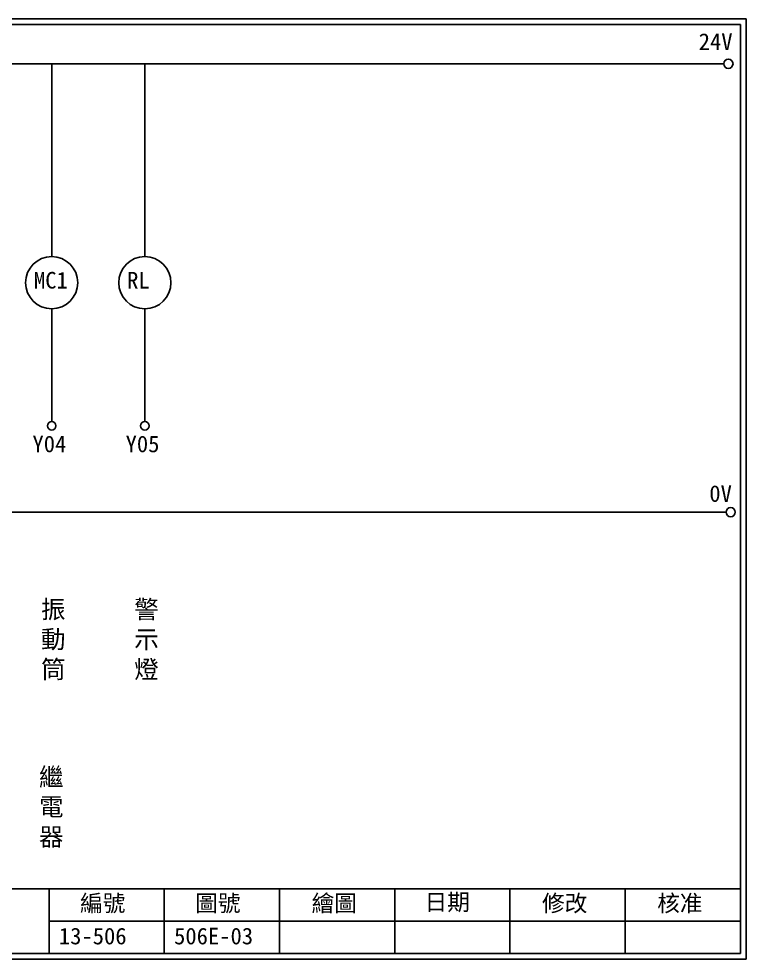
# Model space of a CAD drawing. Extents: x 926 to 1213, y 3 to 207.
# Drawn here: x 1054.9 to 1212.7, y 3 to 207 of the extents above; entities that cross this region are included whole.
import ezdxf

# ---------------------------------------------------------------- set-up
doc = ezdxf.new("R2010")
doc.units = 0
doc.layers.get('0').update_dxf_attribs({"linetype": 'CONTINUOUS'})
doc.layers.add('圖框層', color=7, linetype='CONTINUOUS')
doc.layers.add('標尺寸層', color=3, linetype='CONTINUOUS')
doc.styles.add('CNS', font='romanc.shx', dxfattribs={"bigfont": 'chineset.shx'})
doc.styles.add('STSL', font='KAIU.TTF')

msp = doc.modelspace()

# ---------------------------------------------------------------- linework, layer by layer
for centre in [(1208.88, 197.22), (1209.36, 99.96)]:
    msp.add_circle(centre, 1)
at = {"layer": '圖框層', "color": 7}
for p, q in [((1212.74, 206.97), (925.74, 206.97)), ((1212.74, 3), (1212.74, 206.97)), ((1211.49, 205.72), (926.99, 205.72)), ((1211.49, 4.25), (1211.49, 205.72)), ((926.99, 18.25), (1211.49, 18.25)), ((1061.49, 4.25), (1061.49, 18.25)), ((1086.49, 4.25), (1086.49, 18.25)), ((1111.49, 4.25), (1111.49, 18.25)), ((1136.49, 4.25), (1136.49, 18.25)), ((1161.49, 4.25), (1161.49, 18.25)), ((1186.49, 4.25), (1186.49, 18.25)), ((1061.49, 11.25), (1211.49, 11.25)), ((926.99, 4.25), (1211.49, 4.25)), ((925.74, 3), (1212.74, 3))]:
    msp.add_line(p, q, dxfattribs=at)
at = {"layer": '標尺寸層', "color": 7}
for p, q in [((930.28, 197.22), (1207.88, 197.22)), ((1062.05, 197.22), (1062.05, 155.39)), ((1082.26, 197.22), (1082.26, 155.39)), ((1062.05, 144.07), (1062.05, 119.62)), ((1082.26, 144.07), (1082.26, 119.62)), ((930.49, 99.96), (1208.36, 99.96))]:
    msp.add_line(p, q, dxfattribs=at)
for centre, radius in [((1062.05, 149.73), 5.66), ((1082.26, 149.73), 5.66), ((1062.05, 118.7), 0.92), ((1082.26, 118.7), 0.92)]:
    msp.add_circle(centre, radius, dxfattribs=at)

# ---------------------------------------------------------------- texts
at = {"layer": '圖框層', "color": 4, "style": 'STSL'}
for s, p in [('24V', (1202.44, 200.22)), ('MC1', (1058.2, 148.47)), ('RL', (1078.42, 148.47)), ('Y04', (1057.88, 112.96)), ('Y05', (1078.09, 112.96)), ('0V', (1204.74, 102.2)), ('編號', (1068.21, 13.34)), ('圖號', (1093.21, 13.34)), ('繪圖', (1118.44, 13.34)), ('日期', (1142.96, 13.59)), ('修改', (1168.44, 13.34)), ('核准', (1193.44, 13.34)), ('13-506', (1063.61, 6.22)), ('506E-03', (1088.61, 6.22))]:
    msp.add_text(s, height=3.6, dxfattribs=at).set_placement(p)
at = {"layer": '標尺寸層', "color": 7, "char_height": 3.9, "attachment_point": 5, "style": 'CNS'}
for s, insert, width in [('{\\fDFKai-SB|b0|i0|c136|p65;振動筒}', (1062.4, 72.17), 2.8481), ('{\\fDFKai-SB|b0|i0|c136|p65;警示燈}', (1082.62, 72.17), 2.8481), ('{\\fDFKai-SB|b0|i0|c136|p65;繼電器}', (1061.96, 35.84), 8.6627)]:
    msp.add_mtext(s, dxfattribs=dict(at, insert=insert, width=width))

doc.saveas('drawing.dxf')
